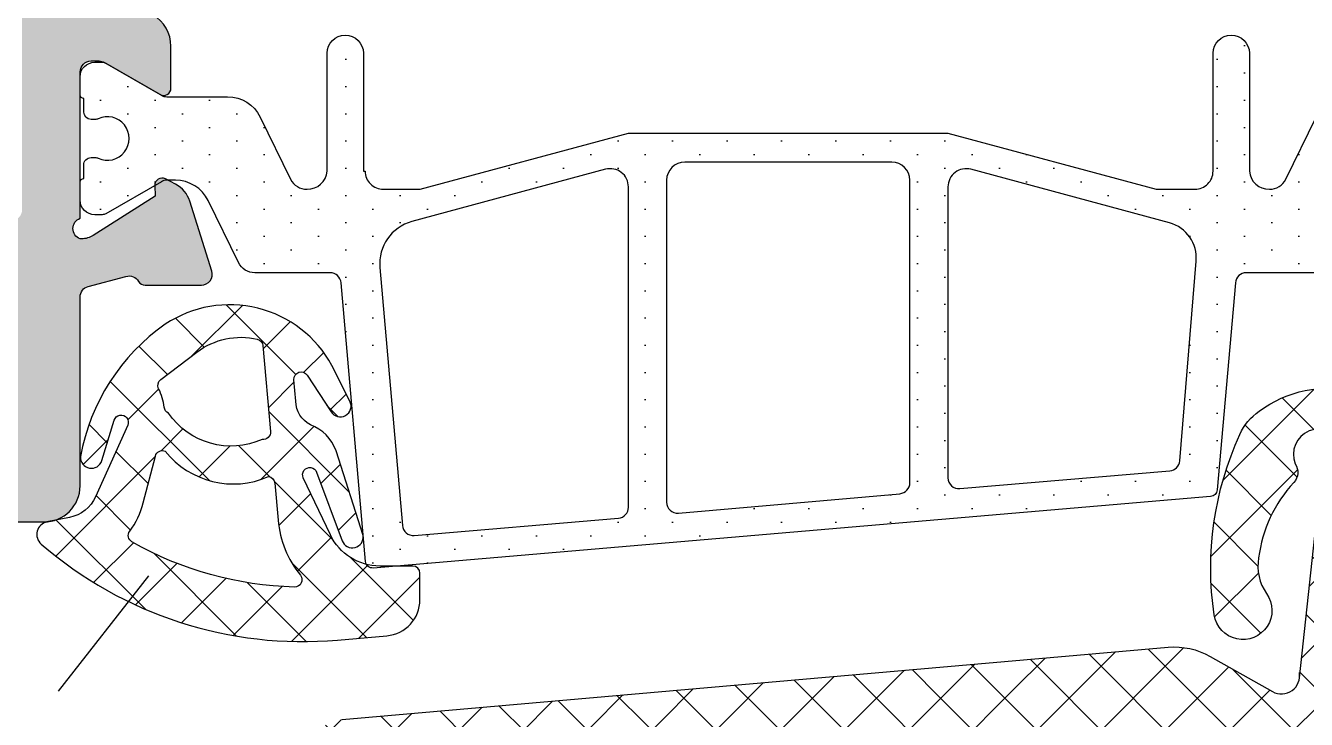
# Model space of a CAD drawing. Extents: x 0 to 4131, y -1600 to 527.
# Drawn here: x 582.41 to 617.68, y -469.99 to -450.88 of the extents above; entities that cross this region are included whole.
import ezdxf

# ---------------------------------------------------------------- set-up
doc = ezdxf.new("R2010")
doc.units = 0
doc.header["$LTSCALE"] = 7.5
doc.header["$MEASUREMENT"] = 0
for name, color, linetype in [('FILL', 8, 'CONTINUOUS'), ('GOMMA', 3, 'CONTINUOUS'), ('GROSSA', 4, 'CONTINUOUS'), ('QUOTE', 254, 'CONTINUOUS')]:
    doc.layers.add(name, color=color, linetype=linetype)
pattern_1 = [(225, (459.9999999999999, -640), (0.8838834764831838, -0.883883476483185), []), (314.9999999999999, (459.9999999999999, -640), (0.883883476483185, 0.8838834764831838), [])]

msp = doc.modelspace()

# ---------------------------------------------------------------- hatches: boundary and pattern name
at = {"layer": 'FILL'}
h = msp.add_hatch(color=253, dxfattribs=at)
h.paths.add_polyline_path([(587.5361964446652, -440.4688434087954, 0.506241599490883), (587.2499270404305, -440.0791225739841), (585.6960283504584, -440.0791225739841, 0.2677884243591662), (585.5235879591246, -440.1802301806362, -0.3529849633649322), (585.1731031499985, -440.3181683686695), (584.1733099233973, -440.0546375815619), (581.6121210721426, -440.0546375815619, -0.4142135623730951), (580.6121210721426, -439.0546375815619), (580.6121210721426, -431.3789016502734, 0.1989123673796527), (580.5242531064987, -431.1667696159176), (579.9999890377867, -430.6425055472056, 0.232024778762708), (579.7499890377878, -430.5570371494755, 0.4517883523679572), (579.4121210721428, -430.8546375815619), (579.4121210721428, -431.7546375815617, -0.4142135623729564), (579.1121210721426, -432.0546375815617), (576.9121210721428, -432.0546375815617, -0.4142135623729287), (576.6121210721426, -431.754637581562), (576.6121210721426, -423.8546375815614, -0.4142135623728731), (576.9121210721428, -423.5546375815617), (579.1121210721426, -423.5546375815621, -0.414213562373317), (579.4121210721428, -423.8546375815619), (579.4121210721428, -424.754637581562, 0.4517883523685516), (579.7499890377887, -425.0522380136483, 0.2320247787620713), (579.9999890377867, -424.9667696159178), (580.5242531064987, -424.4425055472058, 0.1989123673796407), (580.6121210721426, -424.23037351285), (580.6121210721426, -422.3546375815619, 0.4142135623732058), (580.3121210721429, -422.0546375815617), (552.6121210721426, -422.0546375815621, 0.4142135623730951), (550.6121210721426, -424.0546375815621), (550.6121210721426, -483.5546375815617, 0.4142135623730916), (553.1121210721426, -486.0546375815617), (555.1121210721426, -486.0546375815617, 0.4142135623728732), (555.4121210721428, -485.7546375815617), (555.4121210721428, -484.2546375815617, 0.4142135623731663), (554.7121210721425, -483.5546375815617, 0.414213562372873), (554.4121210721428, -483.8546375815616), (554.4121210721428, -484.5546375815619, -0.4142135623729009), (554.1121210721426, -484.8546375815619), (553.2121210721425, -484.8546375815619, -0.4142135623730951), (551.9121210721423, -483.5546375815617), (551.9121210721423, -479.9546375815618, -0.4142135623730477), (552.6121210721421, -479.2546375815617), (554.1121210721426, -479.2546375815617, -0.4142135623731229), (554.4121210721428, -479.5546375815617), (554.4121210721428, -480.2546375815617, 0.4142135623728731), (554.712121072142, -480.5546375815617, 0.4142135623731426), (555.4121210721428, -479.8546375815616), (555.4121210721428, -478.0546375815617), (555.4121210721428, -476.8546375815616, 0.4142135623729287), (555.1121210721426, -476.5546375815617), (554.4121210721423, -476.5546375815617, 0.4142135623729287), (554.1121210721426, -476.8546375815616), (554.1121210721426, -477.7546375815615, -0.4142135623730393), (553.8121210721424, -478.0546375815617), (552.712121072143, -478.0546375815617, -0.4142135623729841), (552.4121210721428, -477.7546375815615), (552.4121210721428, -458.3546375815619, -0.4142135623732062), (552.712121072143, -458.0546375815617), (555.6121210721426, -458.0546375815619, -0.4142135623730951), (555.9121210721428, -458.3546375815619), (555.9121210721428, -463.5546375815619, 0.4142135623730951), (556.9121210721428, -464.5546375815619), (560.4121210721428, -464.5546375815619, 0.4142135623730951), (561.212121072142, -463.7546375815617), (561.212121072142, -463.3546375815619, 0.4142135623730951), (560.9121210721419, -463.0546375815619), (558.0121210721418, -463.0546375815619, -0.4142135623731505), (557.712121072142, -462.754637581562), (557.712121072142, -458.3546375815619, -0.4142135623731505), (558.0121210721418, -458.0546375815619), (581.8121210721424, -458.0546375815619, -0.4142135623730951), (582.1121210721426, -458.3546375815619), (582.1121210721426, -462.7546375815617, -0.4142135623728732), (581.8121210721424, -463.0546375815617), (578.9121210721423, -463.0546375815617, 0.4142135623730396), (578.6121210721426, -463.3546375815619), (578.6121210721426, -463.7546375815617, 0.414213562373095), (579.4121210721428, -464.5546375815619), (582.9121210721423, -464.5546375815619, 0.4142135623730951), (583.9121210721423, -463.5546375815619), (583.9121210721423, -458.3546541266325, -0.3405910713409833), (584.1356571347551, -458.0645623027573), (585.173103149998, -457.7911067944541, -0.3529849633649326), (585.5235879591241, -457.9290449824874, 0.2677884243591662), (585.6960283504579, -458.0301525891394), (587.2499270404305, -458.0301525891394, 0.5062415994908828), (587.5361964446647, -457.6404317543282), (586.9342319944685, -455.7197629944984, 0.1989123673796711), (586.5414624532341, -455.2500445601576), (586.2603921172195, -455.1031152872296, 0.5773502691896588), (585.9679139186264, -455.2887399174587), (585.9800110403348, -455.5771614717499), (584.2719141439493, -456.6612246816311, -0.1423287356553957), (583.9504028532556, -456.7546375815617), (583.9121210721423, -456.7546375815617, -0.7071067811864639), (583.9121210721423, -456.1889521566126), (583.9121210721423, -452.1546375815618, -0.4142135623730396), (584.212121072143, -451.8546375815619), (584.5121210721425, -451.8546375815619), (586.1121210721421, -452.7783980122653, 0.5773502691892733), (586.4121210721423, -452.6051929315084), (586.4121210721428, -451.4504923931291, 0.2679491924311074), (585.9121210721428, -450.5844669893448), (584.7623788109495, -449.9206629853462, -0.5773502691896408), (584.7623788109495, -448.1886121777771), (585.9121210721428, -447.5248081737788, 0.267949192431122), (586.4121210721428, -446.6587827699942), (586.4121210721428, -445.5040822316154, 0.5773502691895289), (586.1121210721426, -445.3308771508583), (584.512121072142, -446.2546375815621), (584.212121072143, -446.2546375815617, -0.4142135623732062), (583.9121210721428, -445.9546375815618), (583.9121210721428, -441.920323006511, -0.7071067811864639), (583.9121210721428, -441.3546375815619), (583.950402853256, -441.3546375815619, -0.14232873565539), (584.2719141439493, -441.448050481492), (585.9800110403347, -442.5321136913737), (585.9679139186264, -442.8205352456645, 0.5773502691896587), (586.2603921172199, -443.0061598758936), (586.5414624532345, -442.859230602966, 0.1989123673796711), (586.934231994469, -442.3895121686252)])
h.paths.add_polyline_path([(582.3121210721424, -441.9546375815618), (582.3121210721424, -455.9546375815618, -0.4142135623730978), (582.0121210721427, -456.254637581562), (552.6121210721426, -456.254637581562, -0.4142135623730954), (552.3121210721429, -455.9546375815618), (552.3121210721429, -441.9546375815618, -0.4142135623730954), (552.6121210721426, -441.6546375815616), (582.0121210721427, -441.6546375815616, -0.4142135623730927)], flags=16)
h.paths.add_polyline_path([(578.1121210721426, -440.0546375815617), (553.1121210721426, -440.0546375815619, -0.4142135623730963), (552.6121210721426, -439.5546375815619), (552.6121210721426, -424.5546375815621, -0.4142135623730951), (552.9121210721428, -424.254637581562), (574.3121210721424, -424.254637581562, -0.4142135623730951), (574.6121210721426, -424.5546375815621), (574.6121210721426, -433.0546375815619, 0.4142135623731117), (575.6121210721426, -434.0546375815619), (578.3121210721424, -434.0546375815617, -0.4142135623731089), (578.6121210721426, -434.3546375815619), (578.6121210721426, -439.5546375815617, -0.4142135623730997)], flags=17)
h.paths.add_polyline_path([(631.0075452690694, -447.366207622276), (630.6075452690698, -447.366207622276, -0.4142135623730951), (630.1075452690698, -446.866207622276), (630.1075452690698, -440.3546375815623, 0.4142135623730951), (629.8075452690696, -440.0546375815621), (628.7075452690697, -440.0546375815621, 0.4142135623730951), (628.2075452690697, -440.5546375815621), (628.2075452690697, -440.954637581562, 0.4142135623724291), (628.3075452690696, -441.0546375815621), (629.0075452690699, -441.0546375815619), (629.0075452690699, -442.556364171425), (628.8207352025934, -446.4145698631384, -0.4001130188995326), (627.8219053403755, -447.366207622276), (624.9121210721437, -447.366207622276, -0.4142135623730951), (624.6121210721435, -447.0662076222758), (624.6121210721435, -440.3546375815623, 0.4142135623730951), (624.3121210721438, -440.0546375815621), (622.6509322208889, -440.0546375815619), (621.651138994288, -440.3181683686699, -0.3529849633649723), (621.3006541851619, -440.1802301806366, 0.2677884243565118), (621.1282137938299, -440.0791225739846), (619.5743151038555, -440.0791225739846, 0.5062415994909113), (619.2880456996213, -440.4688434087958), (619.8900101498175, -442.3895121686256, 0.1989123673796598), (620.2827796910519, -442.8592306029665), (620.5638500270666, -443.006159875894, 0.57735026918966), (620.85632822566, -442.8205352456649), (620.8442311039512, -442.5321136913741), (622.5523280003372, -441.4480504814925, -0.1423287356553951), (622.8738392910304, -441.3546375815623), (622.9121210721437, -441.3546375815623, -0.707106781186423), (622.9121210721437, -441.9203230065115), (622.9121210721437, -445.9546375815622, -0.4142135623730947), (622.6121210721435, -446.2546375815622), (622.3121210721444, -446.2546375815625), (620.712121072143, -445.3308771508588, 0.577350269189441), (620.4121210721437, -445.5040822316158), (620.4121210721437, -446.6587827699949, 0.2679491924311924), (620.9121210721437, -447.5248081737794), (622.0618633333374, -448.1886121777778, -0.577350269189826), (622.0618633333374, -449.9206629853471), (620.9121210721437, -450.5844669893451, 0.2679491924312116), (620.4121210721437, -451.4504923931298), (620.4121210721437, -452.6051929315089, 0.577350269189441), (620.712121072143, -452.7783980122659), (622.3121210721445, -451.8546375815623), (622.6121210721435, -451.8546375815625, -0.4142135623730951), (622.9121210721437, -452.1546375815625), (622.9121210721437, -456.1889521566137, -0.707106781186423), (622.9121210721437, -456.7546375815629), (622.8738392910304, -456.7546375815629, -0.1423287356553605), (622.5523280003372, -456.6612246816322), (620.8442311039512, -455.5771614717511), (620.8563282256596, -455.2887399174598, 0.57735026918966), (620.5638500270666, -455.1031152872307), (620.2827796910519, -455.2500445601587, 0.1989123673796599), (619.8900101498175, -455.7197629944998), (619.2880456996213, -457.6404317543294, 0.5062415994909113), (619.5743151038555, -458.0301525891406), (621.1282137938259, -458.0301525891406, 0.2677884243618964), (621.3006541851619, -457.9290449824886, -0.3529849633649723), (621.651138994288, -457.7911067944552), (622.6885850095314, -458.0645623027586, -0.3405910713409741), (622.9121210721437, -458.3546541266338), (622.9121210721437, -458.4575258111403, 0.4046436406702609), (623.2121210721439, -458.7646375815622), (623.558031821281, -458.7646375815622, 0.4073684406740786), (623.8580318212807, -458.4546375815622), (623.9121210721437, -458.1635785315347, -0.4142135623730951), (624.4121210721437, -457.6635785315347), (630.0075452690694, -457.6635785315349, 0.4142135623730951), (631.5075452690694, -456.1635785315349), (631.5075452690694, -447.866207622276, 0.4142135623730951)])
h.paths.add_polyline_path([(624.7111493364478, -448.7635785315352), (629.8075452690696, -448.7635785315348, -0.4142135623725958), (630.1075452690693, -449.0635785315347), (630.1075452690693, -455.9635785315348, -0.4142135623730395), (629.8075452690696, -456.2635785315348), (624.7111493364478, -456.2635785315348, -0.4142135623730394), (624.4111493364476, -455.9635785315348), (624.4111493364476, -449.0635785315347, -0.4142135623725956)], flags=16)
h = msp.add_hatch(dxfattribs=at)
h.set_pattern_fill('DOTS', color=2, scale=12, angle=89.99999999999997, style=0)
h.set_pattern_definition([(90, (662.475855476282, -585.6826474733758), (-0.7499999999999998, 0.3750000000000004), [0, -0.75])])
h.paths.add_polyline_path([(590.1621210721423, -455.3892785977188), (589.8461434398837, -455.3892785977188), (588.870576176635, -453.3991213806904, 0.2862075568708991), (587.9726554539084, -452.8392785977136), (586.2175693393324, -452.8392785977131), (584.6185312336565, -451.9160735169568, 2.50901613610271), (584.6968567592371, -452.1798324873404, 1.251895194142728), (584.0121210721422, -452.5538537288195), (584.0121210721422, -453.2642785977133, 2.000630749005628), (584.2680242064116, -453.072250371718, 1.079679982444083), (584.4084757735468, -453.4455285977134, -1.569922388223201), (584.4084757735463, -454.5330285977135, 1.079679982452565), (584.2680242064139, -454.906306823708, -0.4998423624677422), (584.0121210721422, -454.7142785977131), (584.0121210721418, -455.4247034666074, 1.251895194139896), (584.6968567592367, -455.7987247080879, -0.3985626021332972), (584.6185312336561, -456.0624836784701), (586.2175693393324, -455.1392785977138), (586.5386330861693, -455.1392785977138, -0.2862075568709955), (587.436553808896, -455.6991213806906), (588.2749047037682, -457.4093572062299, 0.2862075568709075), (588.7238650651316, -457.6892785977185), (591.074066039735, -457.689278597719), (591.7697157017915, -465.6405990779778, 0.4133902631218391), (591.9858254974092, -465.8224551131776), (615.0447120688709, -463.8534505842809, 0.2082017001805241), (615.1850811743379, -463.7774121746885, -0.01977624596946478), (615.2779257559337, -463.0871299548704), (615.7501760547057, -457.6892785977185), (618.1003770791531, -457.6892785977185, 0.2862075568710277), (618.5493374405164, -457.4093572062299), (619.3876883353892, -455.6991213806906, -0.2862075568710129), (620.2856090581158, -455.1392785977138), (620.6066728049518, -455.1392785977138), (622.205710910629, -456.0624836784701, 2.509016136105264), (622.1273853850485, -455.7987247080874, 1.251895194139629), (622.8121210721429, -455.4247034666074), (622.8121210721424, -454.7142785977136, 2.000630749009477), (622.556217937874, -454.9063068237089, 1.079679982450206), (622.4157663707397, -454.533028597713, -1.569922388224347), (622.4157663707392, -453.4455285977134, 1.079679982449512), (622.5562179378726, -453.072250371718, -0.4998423624646657), (622.8121210721429, -453.2642785977129), (622.8121210721424, -452.5538537288204, 1.251895194141467), (622.1273853850485, -452.1798324873386, -0.3985626021320129), (622.2057109106295, -451.9160735169563), (620.6066728049527, -452.8392785977136), (618.8515866903767, -452.8392785977136, 0.2862075568709655), (617.9536659676496, -453.3991213806904), (616.9780987044005, -455.3892785977188), (616.6621210721423, -455.3892785977188, -0.4423698861197825), (616.1121210721426, -454.7997462265085), (616.1121210721421, -451.6392785977183, 1), (615.1121210721421, -451.6392785977183), (615.1121210721421, -455.3892785977192), (613.5490900732866, -455.3892785977183), (607.8121210222976, -453.8392785977186), (599.0121211219871, -453.8392785977186), (593.2751520709976, -455.3892785977188), (591.7121210721425, -455.3892785977192), (591.7121210721425, -451.6392785977183, 1), (590.7121210721425, -451.6392785977183), (590.7121210721425, -454.7997462265085, -0.4423698861197787)])
h.paths.add_polyline_path([(593.0479167214075, -456.2793565957751), (598.3817083376903, -454.8382860702483, -0.4937913945720059), (599.0121211219866, -455.3209790427392), (599.0121211219866, -464.4247754889376), (592.8122553960256, -464.9496313255573), (592.7863246653114, -464.6526613203997, -0.001847419774170472), (592.7861318248388, -464.650452827441), (592.1654560357524, -457.5422037650638, -0.3633340334820852)], flags=16)
h.paths.add_polyline_path([(600.0621210721429, -454.6392785977183), (606.7621210721422, -454.6392785977188), (606.7621210721422, -463.7509978466916), (606.4890741930726, -463.7748707741636, -0.00137760412928751), (606.4874273537266, -463.7750147599742), (600.3890741931186, -464.3082035779427, -0.44081603365955), (600.0621210721429, -464.0094168157367)], flags=16)
h.paths.add_polyline_path([(607.812121022298, -455.3209790427392, -0.4937913945720769), (608.4425338065944, -454.8382860702483), (613.9114892328485, -456.3158748170855, -0.3633820311644702), (614.6468583703977, -457.3684164128032), (614.1951220580336, -462.8408279219785, -0.3954619440129402), (613.9204884030305, -463.1457615393207), (607.812121022298, -463.6628714919726)], flags=16)
h = msp.add_hatch(dxfattribs=at)
h.set_pattern_fill('ANSI37', color=137, scale=10, angle=179.9999999999999, style=0)
h.set_pattern_definition([(225, (459.9999999999999, -640), (0.8838834764831834, -0.8838834764831853), []), (314.9999999999999, (459.9999999999999, -640), (0.8838834764831853, 0.8838834764831834), [])])
edge = h.paths.add_edge_path(flags=16)
edge.add_arc((583.4238689177022, -463.4480413068027), 2.29999999999997, 323.6789087464695, 345.4321515923305)
edge.add_line((585.6499249920839, -464.0265517679941), (585.9847416276311, -462.7382075540817))
edge.add_arc((586.1783117210557, -462.7885128115767), 0.1999999999999573, 67.73015047610681, 165.4321515923386, ccw=False)
edge.add_arc((588.1309548652986, -461.1066461058932), 2.400609958827411, 218.5723146059698, 293.7237020082616)
edge.add_arc((589.0778436640553, -463.503496636743), 0.1999999999999949, 4.999994706757207, 84.56586613822009, ccw=False)
edge.add_line((589.277082605284, -463.4860655066001), (589.3662410978202, -464.5051528236326))
edge.add_arc((592.1555862750171, -464.2611170015708), 2.800000000000066, 184.9999947080022, 218.9415392905279)
edge.add_arc((589.8222232576417, -466.1466983520157), 0.2000000000000481, -91.36521465360312, 38.94153929048713, ccw=False)
edge.add_arc((590.0437979532944, -456.8493382614183), 9.49999999999928, 240.31498076428392, 268.6347853464292, ccw=False)
edge.add_arc((585.4381446692072, -464.9288158328189), 0.1999999999999274, 143.678908746457, 240.31498076427698, ccw=False)
edge = h.paths.add_edge_path()
edge.add_line((591.3408133259932, -461.2247838326948), (590.8468076801273, -460.245432208042))
edge.add_arc((588.0327703081949, -461.7692665639601), 3.200137102517433, 28.43606645738324, 123.6843456071439)
edge.add_arc((589.4973701962365, -463.7529819500347), 5.664329753621446, 124.8830773760318, 169.8210601117773)
edge.add_arc((584.2212920372256, -462.7752029417372), 0.2999999999999954, 175.5573871789997, 342.9643451900678)
edge.add_line((584.5081288261365, -462.8630929669234), (584.8491151550818, -461.7502542409139))
edge.add_arc((585.0403396810225, -461.8088475910381), 0.200000000000023, -24.26563198999679, 162.9643451900725, ccw=False)
edge.add_line((585.2226696716916, -461.8910411096548), (584.3355188710477, -463.8590088998861))
edge.add_arc((583.4238689177021, -463.4480413068026), 1.000000000000047, 281.3894126736458, 335.73436801000923, ccw=False)
edge.add_line((583.6213451165693, -464.4283489885439), (582.9989798049339, -464.5537201738745))
edge.add_arc((583.0680964745375, -464.8968278624839), 0.3499999999999515, 101.3894126736509, 229.0806955031304)
edge.add_arc((590.0437979532945, -456.8493382614176), 11.00000000000006, 229.0806955031194, 275.0000000000005)
edge.add_line((591.0025111235188, -467.8074799404269), (592.3568714445391, -467.6889887660082))
edge.add_arc((592.2697157017915, -466.6927940679165), 1.000000000000012, 275.0000000000014, 360.0000000000065)
edge.add_line((593.2697157017915, -466.6927940679163), (593.2697157017915, -465.9677269402164))
edge.add_arc((593.0697157017916, -465.9677269402164), 0.1999999999999886, 1.628443996909413e-11, 90.00000000001629)
edge.add_line((593.0697157017914, -465.7677269402164), (592.1609122993143, -465.7677269402163))
edge.add_arc((592.1609122993143, -464.2677269402163), 1.500000000000028, 205.4413095114807, 270, ccw=False)
edge.add_line((590.8063735971341, -464.9121064124964), (590.0573238944935, -463.3375422686496))
edge.add_arc((590.2379290547843, -463.2516250056789), 0.2000000000000486, 20.380849594506117, 205.4413095114686, ccw=False)
edge.add_line((590.4254087433903, -463.1819732550894), (591.1275815226418, -465.0719922838646))
edge.add_arc((591.4088010555508, -464.9675146579802), 0.299999999999922, 200.3808495945285, 367.7878076055865)
edge.add_line((591.7060340649398, -464.9268632357484), (590.9615321973477, -462.5924092462827))
edge.add_arc((589.8392965517356, -462.9974591725589), 1.193096092969291, 19.84609790152651, 69.66402835928005)
edge.add_arc((590.5980465224981, -461.2158924524973), 0.7468393613340231, 180.8575490163653, 242.5633000814724, ccw=False)
edge.add_line((589.8512908103535, -461.2270700200925), (589.7994578280575, -460.6346156911918))
edge.add_arc((589.9986967692859, -460.6171845610445), 0.1999999999999825, 32.83126054869069, 184.9999947080162, ccw=False)
edge.add_line((590.1667509538202, -460.5087512125742), (590.8208792483226, -461.5225444658892))
edge.add_arc((591.0729605251244, -461.3598944431838), 0.3000000000000228, 212.83126054866, 386.7673419238358)
edge = h.paths.add_edge_path(flags=16)
edge.add_line((588.9454760283513, -459.6957809562524), (589.1526764845266, -462.0640955268809))
edge.add_arc((588.9534375432979, -462.0815266570246), 0.2000000000000692, -97.11750176294589, 4.999994706992425, ccw=False)
edge.add_arc((588.0692410193449, -460.3782077392682), 2.086948435913243, 214.2993992855013, 294.31826674066076, ccw=False)
edge.add_arc((586.4273951191051, -461.3719083322155), 0.2000000000000686, 186.6496890480142, 245.73516778919918, ccw=False)
edge.add_arc((584.73883150488, -461.5687659475683), 1.500000000002105, 6.649689047984828, 27.1640886134373)
edge.add_arc((586.2513260859123, -460.7926473082128), 0.1999999999999829, 127.23791080621501, 207.1640886136544, ccw=False)
edge.add_line((586.1303008816833, -460.6334213682993), (587.128986431843, -459.8743357398265))
edge.add_arc((588.3392384741318, -461.4665951389622), 1.999999999999973, 76.93182123506091, 127.23791080620171, ccw=False)
edge.add_arc((588.7462370871215, -459.713212086398), 0.2000000000013716, 4.999994707491226, 76.9318212345496, ccw=False)
h = msp.add_hatch(dxfattribs=at)
h.set_pattern_fill('ANSI37', color=137, scale=10, angle=180, style=0)
h.set_pattern_definition(pattern_1)
h.paths.add_polyline_path([(618.2968366890286, -463.3377099182768, 2.380518513094905), (617.3738205293423, -462.9542506498752, -0.348533110878955), (617.3328109948419, -463.471499130461, 0.1580751487887108), (616.3668332284706, -465.5433311598163, 0.2009533650518577), (616.5874158678622, -466.5285477297448, -1.267482482135273), (615.1435556706824, -467.1087686121292, -0.1455365250911694), (615.8523510403918, -462.1411913496665, -0.1410671434655068), (616.385173115379, -461.5049406467923, -0.2234545314857918), (619.0427767155669, -460.9560182834151, -0.2939513347826754), (620.4655477391333, -462.8142746693744, 0.0758506439945393), (625.0296095314047, -484.3643637547719, -0.9009212016397928), (623.923273223741, -484.8120877329368), (622.416927973171, -481.9790643542406, 0.2773245440598521), (622.1520436953659, -481.8199058231079), (618.1121210658446, -481.8199058231079, 0.4142135623731125), (617.9121210658845, -482.0199058230679), (617.9121210658845, -483.1554347684389, 0.4142135623729965), (618.1121210658445, -483.3554347683988), (618.2121210658246, -483.3554347683988, -0.4142135623729284), (618.4121210657847, -483.555434768359), (618.4121210657847, -483.7554347683184, -0.1933835990768465), (618.3565217940254, -483.8938126194332), (616.6243476604627, -485.065850450315, -0.2044528580761804), (616.2633458399603, -485.219905822429), (610.6621210673347, -485.219905822429), (609.3608962938495, -485.219905822429, -0.2044528580762736), (608.999894473347, -485.065850450315), (607.2677203397836, -483.8938126194332, -0.1933835990764777), (607.2121210680248, -483.7554347683187), (607.2121210680252, -483.5554347683584, -0.4142135623717633), (607.4121210679843, -483.355434768399), (607.5121210679653, -483.3554347683988, 0.4142135623722585), (607.7121210679247, -483.1554347684388), (607.7121210679252, -482.0200890547494, 0.4141883217235733), (607.5121383035123, -481.8200890555318), (604.2826316843002, -481.8198107439582, 0.2679722838195284), (604.0227982098959, -481.9698107428141), (603.4559281684792, -482.9516584558363, -0.2679491924311184), (602.5899027648678, -483.4516584557364), (596.2112169614496, -483.4516584557363, 0.4142135623730569), (595.9112169615098, -483.7516584556761), (595.9112169615096, -485.0516584554163, -0.4142135623730489), (595.6112169615697, -485.3516584553562), (594.2112169618497, -485.3516584553562, -0.41421356237305), (593.9112169619098, -485.0516584554165), (593.9112169619095, -483.7516584556762, 0.4142135623730328), (593.6112169619696, -483.4516584557364), (589.0551980565208, -483.4516584557362, -0.1897000193489478), (588.3736400735964, -483.1834225678687), (587.5067495682723, -482.3393399763639, -0.6810960416418862), (587.7112169677875, -481.8198107428442), (588.0112169476299, -481.8198107428442, 0.4142135462118073), (588.21121694759, -481.6198107539199), (588.2112170008377, -480.6547948972577), (588.2112169422578, -480.2703705492692, 0.4503642861040595), (587.8747579529175, -479.9725942660796), (586.6469188915888, -480.1229278116874, -0.5620538643481808), (586.3821747406264, -479.7877486217786), (587.6492570620117, -476.8136399282027), (590.2779866856974, -470.6434586424925, -0.2897088509192777), (591.1282775821483, -469.9953929412202), (613.8736935975919, -468.0054268926879, -0.1515403380364628), (615.0318870098974, -468.2565591700587), (616.7504214398771, -469.2276018428704, 0.538892605426263), (617.493478101342, -468.846188674553), (618.0555388348905, -463.6627575557405, -0.2716898657616142)])
h.paths.add_polyline_path([(615.9416669897269, -471.3560286861343), (618.927000365333, -471.3560286861346, -0.334221397501192), (619.407445377775, -471.7175635643629), (621.5873684512551, -479.2814407019163, -0.4990015927984012), (621.1069234388129, -479.9199058234881), (617.9684017603826, -479.9199058234879, -0.339454258863357), (617.4854388473348, -479.5493153461134), (615.4587040766789, -471.9854382085597, -0.4931454260313292)], flags=16)
h.paths.add_polyline_path([(613.3000173037151, -470.8837754421224), (615.5525913688621, -479.2904963010625, -0.4931454260313088), (615.0696284558142, -479.9199058234879), (610.5546136779949, -479.9199058234879, -0.4931454260312979), (610.071650764947, -479.2904963010625), (612.3242248300937, -470.8837754421224, -0.7673269879789606)], flags=16)
h.paths.add_polyline_path([(610.874293864526, -469.3403255251991), (610.4159235777097, -471.0509867242778), (608.1388032864741, -479.5493153461133, -0.3394542588633653), (607.6558403734261, -479.919905823488), (604.6062533695223, -479.9199058234879, -0.3394542588633593), (604.1232904564744, -479.5493153461133), (602.6995209671378, -481.1904012215327, -0.4931454260313041), (602.2165580540899, -481.8198107439581), (590.811216954475, -481.8198107439582), (589.4112169475898, -481.8198107439582, -0.4142135612157939), (589.2112169475898, -481.6198107447485), (589.2112169422578, -480.2703705898475, 0.4159015380739763), (587.9037294098704, -478.97039215797, -0.5396036010650032), (587.7185800990178, -478.6920056601324), (591.0091766511928, -470.9682834933077, -0.2769682539334107), (591.2590260025438, -470.7870098066963), (610.6636775507186, -469.0893227765603, -0.5205670505517305)], flags=16)
h.paths.add_polyline_path([(615.9121210662847, -481.819905823108, -0.4142135623730944), (616.4121210661847, -482.3199058230081), (616.4121210661847, -483.7199058227292, -0.414213562373095), (615.9121210662848, -484.219905822629), (609.7121210675247, -484.219905822629, -0.4142135623732023), (609.2121210676244, -483.7199058227286), (609.2121210676249, -482.3199058230078, -0.4142135623729878), (609.712121067525, -481.819905823108)], flags=16)
h = msp.add_hatch(dxfattribs=at)
h.set_pattern_fill('ANSI37', color=137, scale=10, angle=180, style=0)
h.set_pattern_definition(pattern_1)
h.paths.add_polyline_path([(587.9037294098703, -478.9703921579699, -0.5396036010650039), (587.7185800990178, -478.6920056601323), (591.0091766511925, -470.9682834933076, -0.2769682539334109), (591.2590260025438, -470.7870098066963), (610.6636775507186, -469.0893227765603, -0.5205670505517335), (610.8742938645258, -469.3403255251991), (610.4159235777095, -471.0509867242777, 0.5205670505517419), (610.0999991069984, -470.6744826013195), (602.2928210916092, -471.3575221717951, 0.4663076581549822), (602.0291900665468, -471.7340262947534), (604.1232904564743, -479.5493153461133), (602.6995209671377, -481.1904012215327), (600.180995305736, -471.7911354930151, 0.3639702342662175), (599.865070835025, -471.5699227971183), (592.3068205292311, -472.2311840149669, 0.2769682539334039), (592.0569711778799, -472.4124577015783), (589.6485401232231, -478.0655519138807, 0.3110274382403167), (589.716261799843, -478.3990573983731, -0.2036008036248286), (590.5112170208929, -480.2703708041284), (590.5112169544748, -481.5198107280106, 0.4142135779428054), (590.8112169544747, -481.8198107439582), (589.4112169475897, -481.8198107439582, -0.4142135612158014), (589.2112169475897, -481.6198107447484), (589.2112169422578, -480.2703705898475, 0.4159015380739877)])

# ---------------------------------------------------------------- linework, layer by layer
at = {"layer": 'GOMMA'}
msp.add_lwpolyline([(618.1003770791531, -457.6892785977185), (616.0250760472204, -457.6892785977185, 0.3888787318529913), (615.7262169693854, -457.9631324873768), (615.2267896135586, -463.6716193585536, -0.3647665455654155), (615.0444215267198, -463.8534753937535), (591.9858254974092, -465.8224551131776, -0.4133902631218391), (591.7697157017915, -465.6405990779778), (591.0980251250553, -457.9631324873764, 0.3888787318532802), (590.7991660472203, -457.6892785977185), (588.7238650651316, -457.6892785977185, -0.2862075568709075), (588.2749047037682, -457.4093572062299), (587.436553808896, -455.6991213806906, 0.2862075568709955), (586.5386330861693, -455.1392785977138), (586.2979540970618, -455.1392785977138, 0.1316524975874443), (586.1479540970622, -455.1794709765783), (584.6185312336556, -456.0624836784701, -0.1316524975873035), (584.5185312336562, -456.0892785977131), (584.312121072142, -456.0892785977136, -0.4142135623730118), (583.9121210721423, -455.6892785977135), (583.9121210721423, -455.1892785977135, -0.4142135623730951), (584.0121210721422, -455.0892785977131), (584.0121210721422, -454.7142785977136, -0.4142135623732615), (584.2121210721425, -454.5142785977133), (584.3239273406807, -454.5142785977133, -0.1095524006941325), (584.4084757735459, -454.5330285977135, 1.569922388223978), (584.4084757735459, -453.4455285977139, -0.1095524006941392), (584.3239273406803, -453.4642785977136), (584.212121072142, -453.4642785977131, -0.4142135623726788), (584.0121210721422, -453.2642785977133), (584.0121210721422, -452.8892785977133, -0.4142135623722626), (583.9121210721423, -452.7892785977134), (583.9121210721423, -452.2892785977134, -0.4142135623730118), (584.3121210721424, -451.8892785977133), (584.5185312336562, -451.8892785977133, -0.1316524975873557), (584.6185312336565, -451.9160735169568), (586.1479540970618, -452.7990862188486, 0.1316524975873833), (586.2979540970618, -452.8392785977131), (587.9726554539084, -452.8392785977136, -0.2862075568708991), (588.870576176635, -453.3991213806904), (589.7089270715073, -455.1093572062306, 0.2862075568709273), (590.1578874328707, -455.3892785977188), (590.1621210721423, -455.3892785977188, 0.3940425996836052), (590.7121210721425, -454.8892785977188), (590.7121210721425, -451.6392785977183, -0.9999999999999999), (591.7121210721425, -451.6392785977183), (591.7121210721425, -454.8892785977188), (591.7621210721427, -454.8892785977188, 0.4142135623731616), (592.2621210721427, -455.3892785977188), (593.2751520709976, -455.3892785977188), (599.0121211219866, -453.8392785977186), (607.812121022298, -453.8392785977186), (613.5490900732866, -455.3892785977183), (614.6121210721421, -455.3892785977188, 0.4142135623731616), (615.1121210721421, -454.8892785977188), (615.1121210721421, -451.6392785977183, -0.9999999999999999), (616.1121210721421, -451.6392785977183), (616.1121210721426, -454.8892785977188, 0.394042599683605), (616.6621210721423, -455.3892785977188), (616.6663547114135, -455.3892785977188, 0.2862075568708692), (617.1153150727773, -455.1093572062306), (617.9536659676496, -453.3991213806904, -0.2862075568709655)], format="xyb", dxfattribs=at)
for points in [[(606.4874273537266, -463.7750147599742, 0.389688216637202), (606.7621210721422, -463.476084011953), (606.7621210721422, -455.1392785977188, 0.414213562373095), (606.2621210721422, -454.6392785977188), (600.5621210721429, -454.6392785977183, 0.414213562373095), (600.0621210721429, -455.1392785977183), (600.0621210721429, -464.0094168157367, 0.4391717336709954), (600.3874273537267, -464.3083475637574)], [(598.7374274035706, -464.4480299605285, 0.3896882166373107), (599.0121211219866, -464.1490992125074), (599.0121211219866, -455.3209790427392, 0.4937913945720059), (598.3817083376903, -454.8382860702483), (593.0479167214075, -456.2793565957751, 0.3633340334820852), (592.1654560357524, -457.5422037650638), (592.7861318248388, -464.650452827441, 0.4145219237087763), (593.1103953286438, -464.9243919912425)], [(613.9204884030305, -463.1457615393207, 0.3662372713676028), (614.1941721994954, -462.8714261816868, 0.9948238058887061), (614.1926075346523, -462.8712892913965), (614.6468583703977, -457.3684164128032, 0.3633820311644702), (613.9114892328485, -456.3158748170855), (608.4425338065944, -454.8382860702483, 0.4937913945720768), (607.812121022298, -455.3209790427392), (607.812121022298, -463.3364016151824, 0.4391717336710517), (608.1374273038819, -463.6353323632035)]]:
    msp.add_lwpolyline(points, format="xyb", close=True, dxfattribs=at)
at = {"layer": 'GOMMA', "ltscale": 0.05}
for points in [[(591.3408133259932, -461.2247838326948), (590.8468076801273, -460.2454322080421, 0.4413042114265769), (586.2579195498963, -459.1064142847911, 0.1986310745013688), (583.922193411848, -462.7519647770666, 0.8957294257491327), (584.5081288261365, -462.8630929669234), (584.8491151550818, -461.7502542409139, -1.06517100597135), (585.2226696716916, -461.8910411096548), (584.3355188710477, -463.8590088998861, -0.2416712409745098), (583.6213451165693, -464.4283489885439), (582.9989798049339, -464.5537201738745, 0.622997928505241), (582.8388480691324, -465.1612993517208, 0.2030856506771384), (591.0025111235188, -467.8074799404269), (592.3568714445391, -467.6889887660082, 0.3888787318530155), (593.2697157017915, -466.6927940679163), (593.2697157017915, -465.9677269402164, 0.414213562373095), (593.0697157017914, -465.7677269402164), (592.1609122993143, -465.7677269402163, -0.2893854222167663), (590.8063735971341, -464.9121064124964), (590.0573238944935, -463.3375422686496, -1.045165456235857), (590.4254087433903, -463.1819732550894), (591.1275815226418, -465.0719922838646, 0.8957294257490361), (591.7060340649398, -464.9268632357484), (590.9615321973477, -462.5924092462827, 0.2208613360133626), (590.2539265698294, -461.8787276430336, -0.2759423886590254), (589.8512908103535, -461.2270700200925), (589.7994578280575, -460.6346156911918, -0.7824719580094384), (590.1667509538202, -460.5087512125742), (590.8208792483226, -461.5225444658892, 0.9484346526222204)], [(588.9454760283513, -459.6957809562524), (589.1526764845266, -462.0640955268808, -0.4776049982220807), (588.9286566248888, -462.2799854841975, -0.3640634677868451), (586.3452041456005, -461.5542394701882, -0.2636768916205832), (586.2287405762552, -461.3950680516689, 0.08975078298915933), (586.0733855469678, -460.8839553834316, -0.3636054956171546), (586.1303008816833, -460.6334213682993), (587.128986431843, -459.8743357398265, -0.2230962873672005), (588.7914591552337, -459.5183917472232, -0.3245908611212804)], [(585.2770026090868, -464.8103538707376, 0.09520249668843667), (585.6499249920839, -464.0265517679941), (585.9847416276311, -462.7382075540818, -0.4541568717173443), (586.2541055687468, -462.6034309576521, 0.3401910912346497), (589.0967839442364, -463.3043954921288, -0.3618265278474352), (589.277082605284, -463.4860655066001), (589.3662410978202, -464.5051528236326, 0.1491902544919252), (589.9777807921334, -466.0209929286527, -0.6389535624590285), (589.8174582104232, -466.3466415797706, -0.1242012525611864), (585.3390983620225, -465.1025680386554, -0.4485583572002168)]]:
    msp.add_lwpolyline(points, format="xyb", close=True, dxfattribs=at)
at = {"layer": 'GOMMA', "linetype": 'Continuous'}
for points in [[(618.2967372202461, -463.3377521562826, 2.380775916707255), (617.3738205293423, -462.9542506498752, -0.3452419045424931), (617.3361734930857, -463.4678933568365, 0.158416100562691), (616.3668332284706, -465.5433311598163, 0.2009386258564367), (616.587373025324, -466.528487327338, -1.262316797474598), (615.1444880170588, -467.1150361104499, -0.1457203098226099), (615.8523510403918, -462.1411913496665, -0.1410671434655068), (616.3851731153791, -461.5049406467922, -0.2234545314857868), (619.0427767155669, -460.9560182834151, -0.293951334782114)], [(617.493478101342, -468.8461886745529), (618.055501701878, -463.663101390171, -0.2718494559429525)], [(591.1282775821483, -469.9953929412202), (613.8736935975919, -468.0054268926879, -0.1515403380363985), (615.031887009897, -468.2565591700585), (616.7504214398768, -469.2276018428703, 0.6367873037593235), (617.4880422110401, -468.7012930976001)]]:
    msp.add_lwpolyline(points, format="xyb", dxfattribs=at)
at = {"layer": 'GROSSA'}
msp.add_lwpolyline([(579.4121210721428, -464.5546375815619), (582.9121210721423, -464.5546375815619, 0.414213562373095), (583.9121210721423, -463.5546375815619), (583.9121210721423, -458.3546541266325, -0.3405910713409833), (584.1356571347551, -458.0645623027573), (585.173103149998, -457.7911067944541, -0.3529849633649325), (585.5235879591241, -457.9290449824874, 0.2715490385396912), (585.6988328668758, -458.0301525891394), (587.2499270404305, -458.0301525891394, 0.5062415994908828), (587.5361964446647, -457.6404317543282), (586.9342319944685, -455.7197629944984, 0.1989123673796712), (586.5414624532341, -455.2500445601576), (586.2603921172195, -455.1031152872296, 0.5773502691896587), (585.9679139186264, -455.2887399174587), (585.9800110403348, -455.5771614717499), (584.2719141439493, -456.6612246816311, -0.1423287356553957), (583.9504028532556, -456.7546375815617), (583.9121210721423, -456.7546375815617, -0.7071067811864636), (583.9121210721423, -456.1889521566126), (583.9121210721423, -452.1546375815618, -0.4142135623730396), (584.212121072143, -451.8546375815619), (584.4317363144132, -451.8546375815619, -0.1316524975873803), (584.5817363144129, -451.8948299604264), (586.1121210721421, -452.7783980122653, 0.5773502691892732), (586.4121210721423, -452.6051929315084), (586.4121210721428, -451.4504923931291, 0.2679491924311074), (585.9121210721428, -450.5844669893448)], format="xyb", dxfattribs=at)
at = {"layer": 'QUOTE'}
msp.add_line((583.3184546974558, -469.2136787704617), (585.8006956124343, -466.0373332126651), dxfattribs=at)

doc.saveas('drawing.dxf')
